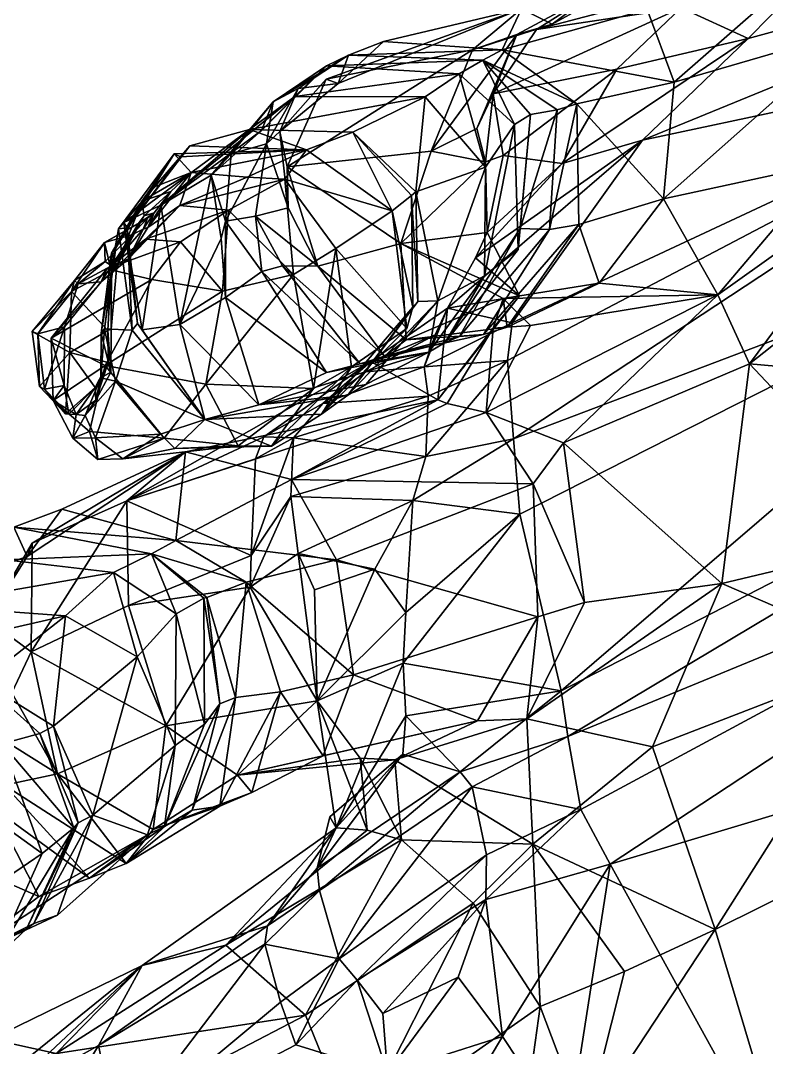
# Model space of a CAD drawing. Extents: x -472 to 472, y -81 to 99.
# Drawn here: x -450.26 to -424.38, y -13.97 to 21.64 of the extents above; entities that cross this region are included whole.
import ezdxf

# ---------------------------------------------------------------- set-up
doc = ezdxf.new("R2010")
doc.units = 0
doc.header["$MEASUREMENT"] = 0
doc.layers.add('body', color=250, linetype='Continuous')

msp = doc.modelspace()

# ---------------------------------------------------------------- meshes
at = {"layer": 'body'}
mesh = msp.add_polyface(dxfattribs=at)
corners = [(-412.073, 21.028, 776.321), (-410.169, 25.092, 773.776), (-428.684, 17.501, 757.615), (-421.074, 24.817, 753.727), (-409.82, 28.044, 771.776), (-403.994, 32.007, 768.006), (-409.178, 30.151, 757.138), (-422.696, 23.392, 755.971), (-415.399, 22.471, 742.37), (-410.519, 24.852, 747.49), (-410.214, 16.795, 745.632), (-415.747, 17.035, 740.347), (-400.169, 7.134, 754.222), (-400.956, 20.195, 750.765), (-392.378, 24.716, 758.29), (-387.922, 10.29, 762.026), (-395.73, 30.15, 760.211), (-404.397, 27.528, 751.724), (-411.968, 15.176, 780.264), (-410.606, 9.146, 782.125), (-398.48, 20.891, 791.431), (-394.006, 11.843, 795.138), (-400.012, 29.421, 784.104), (-394.985, 33.239, 776.338), (-391.777, 31.683, 767.985), (-388.397, 16.166, 800.355), (-392.309, 24.904, 795.516), (-393.095, 32.193, 789.015), (-392.083, 33.131, 775.861), (-416.19, 26.016, 746.615), (-412.073, 28.15, 751.488), (-407.805, 16.798, 746.102), (-408.829, 6.514, 748.902), (-408.721, 24.926, 747.562), (-402.759, 19.258, 749.774), (-403.156, 6.137, 753.078), (-417.683, 9.093, 741.868)]
mesh.append_faces([[corners[k] for k in face] for face in [(3, 5, 6, 3)]], dxfattribs={"vtx0": -1, "vtx2": -1, "vtx3": -1})
mesh.append_faces([[corners[k] for k in face] for face in [(0, 1, 2, 0), (3, 4, 5, 3), (1, 4, 7, 1), (8, 9, 10, 8), (10, 11, 8, 10), (12, 13, 14, 12), (14, 15, 12, 14), (16, 14, 13, 16), (13, 17, 16, 13), (5, 16, 17, 5), (17, 6, 5, 17), (21, 20, 19, 21), (0, 18, 20, 0), (20, 22, 0, 20), (5, 4, 22, 5), (22, 23, 5, 22), (14, 16, 24, 14), (16, 5, 23, 16), (23, 24, 16, 23), (21, 25, 26, 21), (26, 20, 21, 26), (20, 26, 27, 20), (27, 22, 20, 27), (22, 27, 28, 22), (28, 23, 22, 28), (8, 29, 30, 8), (30, 9, 8, 30), (10, 31, 32, 10), (31, 10, 9, 31), (9, 33, 31, 9), (34, 13, 12, 34), (34, 31, 33, 34), (33, 17, 34, 33), (17, 33, 30, 17), (30, 6, 17, 30), (34, 35, 32, 34), (36, 11, 10, 36)]], dxfattribs={"vtx2": -1, "vtx3": -1})
mesh.append_faces([[corners[k] for k in face] for face in [(18, 19, 20, 18), (1, 0, 22, 1), (4, 1, 22, 4), (23, 28, 24, 23), (30, 33, 9, 30), (13, 34, 17, 13)]], dxfattribs={"vtx3": -1})
mesh = msp.add_polyface(dxfattribs=at)
corners = [(-428.684, 17.501, 757.615), (-433.205, 11.166, 757.594), (-412.073, 21.028, 776.321), (-433.361, 9.856, 758.691), (-433.154, 7.136, 759.895), (-421.074, 24.817, 753.727), (-409.178, 30.151, 757.138), (-412.073, 28.15, 751.488), (-416.19, 26.016, 746.615), (-419.962, 16.476, 737.636), (-419.325, 21.639, 739.194), (-415.399, 22.471, 742.37), (-415.747, 17.035, 740.347), (-426.07, 12.129, 738.673), (-422.19, 16.704, 737.285), (-424.969, 9.741, 740.435), (-417.683, 9.093, 741.868), (-427.817, 23.731, 742.425), (-422.373, 24.073, 740.445), (-428.518, 22.031, 733.777), (-427.59, 19.509, 732.794), (-421.347, 21.322, 738.326), (-427.954, 15.466, 733.16), (-430.187, 12.533, 733.212), (-419.799, 24.073, 741.444), (-423.042, 24.496, 747.547), (-427.34, 22.089, 751.826), (-429.577, 19.959, 752.389), (-425.024, 21.024, 756.612), (-422.696, 23.392, 755.971), (-410.169, 25.092, 773.776), (-431.47, 16.683, 751.693), (-409.82, 28.044, 771.776), (-425.532, 23.139, 749.828), (-425.474, 23.67, 747.667), (-428.492, 23.212, 744.832), (-430.351, 22.613, 745.403), (-432.356, 21.338, 746.154)]
mesh.append_faces([[corners[k] for k in face] for face in [(5, 6, 7, 5)]], dxfattribs={"vtx0": -1, "vtx2": -1, "vtx3": -1})
mesh.append_faces([[corners[k] for k in face] for face in [(5, 7, 8, 5)]], dxfattribs={"vtx0": -1, "vtx3": -1})
mesh.append_faces([[corners[k] for k in face] for face in [(0, 1, 2, 0), (2, 3, 4, 2), (9, 10, 11, 9), (11, 12, 9, 11), (13, 14, 9, 13), (9, 15, 13, 9), (12, 16, 15, 12), (15, 9, 12, 15), (17, 18, 19, 17), (20, 19, 18, 20), (18, 21, 20, 18), (21, 14, 22, 21), (22, 20, 21, 22), (13, 23, 22, 13), (22, 14, 13, 22), (24, 18, 17, 24), (17, 25, 24, 17), (24, 25, 5, 24), (5, 8, 24, 5), (26, 27, 28, 26), (28, 29, 26, 28), (29, 28, 30, 29), (28, 27, 31, 28), (33, 26, 29, 33), (29, 5, 33, 29), (34, 35, 36, 34), (36, 33, 34, 36), (33, 36, 37, 33), (17, 35, 34, 17), (34, 25, 17, 34), (25, 34, 33, 25), (33, 5, 25, 33), (24, 10, 21, 24), (21, 18, 24, 21), (8, 11, 10, 8), (10, 24, 8, 10), (21, 10, 9, 21), (9, 14, 21, 9)]], dxfattribs={"vtx2": -1, "vtx3": -1})
mesh.append_faces([[corners[k] for k in face] for face in [(1, 3, 2, 1), (0, 30, 28, 0), (32, 5, 29, 32)]], dxfattribs={"vtx3": -1})
mesh = msp.add_polyface(dxfattribs=at)
corners = [(-430.351, 22.613, 745.403), (-428.492, 23.212, 744.832), (-427.817, 23.731, 742.425), (-431.817, 21.516, 742.927), (-428.518, 22.031, 733.777), (-432.882, 22.055, 736.036), (-433.858, 19.1, 747.192), (-432.356, 21.338, 746.154), (-433.041, 21.157, 744.02), (-434.434, 17.903, 744.903), (-434.135, 16.741, 744.593), (-433.515, 16.959, 747.944), (-431.47, 16.683, 751.693), (-428.684, 17.501, 757.615), (-425.024, 21.024, 756.612), (-427.34, 22.089, 751.826), (-429.577, 19.959, 752.389), (-425.532, 23.139, 749.828), (-434.585, 20.624, 739.509), (-436.012, 17.112, 740.153), (-434.127, 16.554, 716.779), (-436.225, 18.995, 717.102), (-435.047, 19.796, 720.057), (-433.122, 18.043, 720.684), (-436.544, 15.699, 711.014), (-433.555, 20.63, 724.388), (-437.667, 20.921, 728.068), (-439.242, 19.457, 729.12), (-439.651, 19.608, 731.161), (-434.218, 20.275, 722.335), (-439.639, 20.077, 722.743), (-438.88, 20.439, 725.433), (-427.59, 19.509, 732.794), (-430.965, 18.76, 725.127), (-427.954, 15.466, 733.16), (-430.89, 14.569, 726.47), (-431.906, 14.392, 724.77), (-431.641, 18.551, 723.768), (-432.927, 14.435, 723.768), (-432.568, 18.389, 722.421), (-433, 13.708, 721.645)]
mesh.append_faces([[corners[k] for k in face] for face in [(5, 27, 28, 5)]], dxfattribs={"vtx0": -1, "vtx2": -1, "vtx3": -1})
mesh.append_faces([[corners[k] for k in face] for face in [(5, 28, 18, 5)]], dxfattribs={"vtx0": -1, "vtx3": -1})
mesh.append_faces([[corners[k] for k in face] for face in [(0, 1, 2, 0), (2, 3, 0, 2), (4, 5, 2, 4), (6, 7, 8, 6), (8, 9, 6, 8), (10, 11, 6, 10), (6, 9, 10, 6), (12, 13, 14, 12), (8, 7, 0, 8), (0, 3, 8, 0), (15, 7, 6, 15), (6, 16, 15, 6), (11, 12, 16, 11), (16, 6, 11, 16), (7, 15, 17, 7), (5, 18, 3, 5), (3, 2, 5, 3), (8, 18, 19, 8), (19, 9, 8, 19), (20, 21, 22, 20), (22, 23, 20, 22), (21, 20, 24, 21), (5, 4, 25, 5), (25, 26, 5, 25), (5, 26, 27, 5), (29, 22, 30, 29), (25, 29, 31, 25), (32, 33, 25, 32), (25, 4, 32, 25), (33, 32, 34, 33), (33, 35, 36, 33), (36, 37, 33, 36), (29, 25, 33, 29), (33, 37, 29, 33), (38, 39, 37, 38), (37, 36, 38, 37), (39, 38, 40, 39)]], dxfattribs={"vtx2": -1, "vtx3": -1})
mesh.append_faces([[corners[k] for k in face] for face in [(3, 18, 8, 3), (9, 19, 10, 9), (29, 37, 39, 29), (23, 29, 39, 23), (23, 22, 29, 23)]], dxfattribs={"vtx3": -1})
mesh = msp.add_polyface(dxfattribs=at)
corners = [(-411.968, 15.176, 780.264), (-432.942, 4.528, 759.93), (-431.508, -1.602, 764.212), (-410.606, 9.146, 782.125), (-426.164, -9.876, 743.572), (-428.332, -3.541, 743.381), (-420.139, -0.373, 746.507), (-418.225, -5.936, 748.786), (-424.104, -16.769, 749.807), (-430.658, -16.709, 748.078), (-416.819, -8.504, 751.025), (-431.273, -3.188, 765.59), (-430.828, -5.718, 766.947), (-409.383, 5.833, 783.703), (-429.806, -7.611, 767.122), (-419.108, -20.695, 770.25), (-411.373, -18.888, 771.992), (-401.71, -4.259, 784.303), (-425.506, -15.4, 769.312), (-405.052, -0.18, 785.215), (-415.851, -11.497, 751.129), (-411.875, -14.038, 751.932), (-418.293, -21.654, 750.333), (-428.523, -19.05, 766.998), (-431.272, -17.015, 764.934), (-421.126, -18.927, 770.682), (-423.607, -16.79, 769.999), (-425.93, 2.119, 739.965), (-419.286, 3.71, 742.828), (-430.694, 1.462, 741.774), (-431.424, 6.995, 741.833), (-424.969, 9.741, 740.435), (-417.683, 9.093, 741.868), (-433.154, 7.136, 759.895), (-412.073, 21.028, 776.321), (-432.693, -2.576, 743.828), (-412.923, 3.473, 749.637), (-413.534, -3.623, 750.149), (-411.565, -3.877, 750.695), (-411.099, 7.522, 748.376), (-426.07, 12.129, 738.673), (-410.214, 16.795, 745.632)]
mesh.append_faces([[corners[k] for k in face] for face in [(0, 1, 2, 0), (2, 3, 0, 2), (4, 5, 6, 4), (6, 7, 4, 6), (4, 8, 9, 4), (7, 10, 8, 7), (8, 4, 7, 8), (11, 12, 13, 11), (13, 3, 11, 13), (14, 18, 19, 14), (19, 13, 14, 19), (8, 20, 21, 8), (21, 22, 8, 21), (23, 18, 24, 23), (25, 17, 19, 25), (19, 26, 25, 19), (26, 18, 23, 26), (27, 28, 6, 27), (6, 5, 27, 6), (27, 29, 30, 27), (30, 31, 27, 30), (28, 27, 31, 28), (31, 32, 28, 31), (33, 0, 34, 33), (27, 5, 35, 27), (6, 36, 37, 6), (37, 7, 6, 37), (28, 32, 39, 28), (39, 36, 28, 39), (38, 37, 36, 38), (10, 37, 38, 10), (38, 20, 10, 38), (41, 39, 32, 41)]], dxfattribs={"vtx2": -1, "vtx3": -1})
mesh.append_faces([[corners[k] for k in face] for face in [(14, 13, 12, 14), (3, 2, 11, 3), (15, 16, 17, 15), (18, 26, 19, 18), (0, 33, 1, 0), (10, 7, 37, 10), (21, 20, 38, 21), (30, 40, 31, 30), (6, 28, 36, 6), (10, 20, 8, 10)]], dxfattribs={"vtx3": -1})
mesh = msp.add_polyface(dxfattribs=at)
corners = [(-440.333, 17.157, 708.326), (-442.399, 16.208, 705.816), (-444.333, 16.369, 706.739), (-444.931, 17.018, 709.801), (-441.093, 16.143, 705.217), (-440.742, 19.008, 718.557), (-439.639, 20.077, 722.743), (-435.047, 19.796, 720.057), (-436.225, 18.995, 717.102), (-445.392, 15.239, 715.408), (-443.643, 16.283, 720.726), (-441.9, 17.834, 720.379), (-442.315, 17.869, 713.523), (-438.727, 17.776, 710.741), (-444.388, 17.298, 710.858), (-446.67, 14.641, 712.096), (-436.544, 15.699, 711.014), (-437.365, 15.045, 707.805), (-440.973, 15.145, 730.086), (-441.266, 17.795, 729.047), (-441.73, 17.371, 726.933), (-442.104, 14.864, 727.575), (-442.953, 17.025, 724.183), (-443.152, 14.691, 725.263), (-438.88, 20.439, 725.433), (-434.218, 20.275, 722.335), (-437.667, 20.921, 728.068), (-433.555, 20.63, 724.388), (-440.624, 19.287, 726.676), (-439.242, 19.457, 729.12), (-444.736, 15.235, 702.476), (-436.7, 15.576, 710.182), (-441.49, 18.828, 724.084), (-441.01, 16.572, 731.723), (-439.651, 19.608, 731.161), (-434.585, 20.624, 739.509), (-436.012, 17.112, 740.153), (-444.71, 16.914, 710.433)]
mesh.append_faces([[corners[k] for k in face] for face in [(9, 11, 5, 9), (19, 33, 34, 19)]], dxfattribs={"vtx0": -1, "vtx2": -1, "vtx3": -1})
mesh.append_faces([[corners[k] for k in face] for face in [(9, 5, 12, 9), (19, 34, 29, 19)]], dxfattribs={"vtx0": -1, "vtx3": -1})
mesh.append_faces([[corners[k] for k in face] for face in [(0, 1, 2, 0), (2, 3, 0, 2), (5, 6, 7, 5), (7, 8, 5, 7), (9, 10, 11, 9), (12, 5, 8, 12), (8, 13, 12, 8), (12, 13, 0, 12), (0, 14, 12, 0), (12, 14, 15, 12), (16, 13, 8, 16), (4, 0, 17, 4), (18, 19, 20, 18), (20, 21, 18, 20), (20, 22, 23, 20), (6, 24, 25, 6), (24, 26, 27, 24), (24, 28, 29, 24), (29, 26, 24, 29), (28, 20, 19, 28), (19, 29, 28, 19), (20, 28, 32, 20), (32, 22, 20, 32), (32, 11, 10, 32), (10, 22, 32, 10), (24, 6, 32, 24), (32, 28, 24, 32), (11, 32, 6, 11), (6, 5, 11, 6), (19, 18, 33, 19), (35, 34, 33, 35), (33, 36, 35, 33), (0, 3, 37, 0), (37, 14, 0, 37), (17, 0, 13, 17), (13, 31, 17, 13)]], dxfattribs={"vtx2": -1, "vtx3": -1})
mesh.append_faces([[corners[k] for k in face] for face in [(4, 1, 0, 4), (2, 1, 30, 2), (13, 16, 31, 13)]], dxfattribs={"vtx3": -1})
mesh = msp.add_polyface(dxfattribs=at)
corners = [(-435.871, 10.742, 753.331), (-435.453, 11.668, 753.295), (-438.111, 9.823, 749.184), (-436.254, 9.64, 754.961), (-433.205, 11.166, 757.594), (-434.475, 13.412, 751.56), (-432.95, 12.093, 744.153), (-435.784, 8.494, 744.583), (-428.684, 17.501, 757.615), (-431.47, 16.683, 751.693), (-433.515, 16.959, 747.944), (-434.067, 14.293, 746.379), (-437.063, 13.916, 738.353), (-433.512, 12.005, 737.082), (-433.858, 10.976, 738.815), (-434.135, 16.741, 744.593), (-430.187, 12.533, 733.212), (-426.07, 12.129, 738.673), (-432.572, 11.071, 738.219), (-436.012, 17.112, 740.153), (-434.127, 16.554, 716.779), (-434.165, 12.795, 718.042), (-435.785, 11.922, 713.336), (-436.544, 15.699, 711.014), (-433.122, 18.043, 720.684), (-433, 13.708, 721.645), (-435.532, 10.477, 722.947), (-436.092, 10.148, 719.161), (-436.885, 10.57, 727.894), (-434.2, 10.759, 725.859), (-433.379, 11.01, 727.138), (-431.906, 14.392, 724.77), (-430.89, 14.569, 726.47), (-427.954, 15.466, 733.16), (-430.965, 18.76, 725.127), (-436.479, 11.905, 712.64), (-437.63, 10, 725.64), (-435.033, 10.688, 724.509), (-432.927, 14.435, 723.768), (-432.568, 18.389, 722.421)]
mesh.append_faces([[corners[k] for k in face] for face in [(1, 6, 7, 1)]], dxfattribs={"vtx0": -1, "vtx2": -1, "vtx3": -1})
mesh.append_faces([[corners[k] for k in face] for face in [(0, 1, 2, 0), (3, 4, 1, 3), (1, 0, 3, 1), (1, 5, 6, 1), (1, 4, 8, 1), (8, 5, 1, 8), (9, 10, 11, 9), (11, 5, 9, 11), (6, 12, 13, 6), (13, 14, 6, 13), (13, 16, 17, 13), (17, 18, 13, 17), (15, 19, 12, 15), (12, 11, 15, 12), (20, 21, 22, 20), (22, 23, 20, 22), (21, 20, 24, 21), (24, 25, 21, 24), (26, 27, 21, 26), (21, 25, 26, 21), (22, 21, 27, 22), (28, 13, 12, 28), (29, 30, 28, 29), (29, 31, 32, 29), (32, 30, 29, 32), (16, 30, 32, 16), (32, 33, 16, 32), (30, 16, 13, 30), (13, 28, 30, 13), (33, 32, 34, 33), (23, 22, 35, 23), (37, 38, 31, 37), (31, 29, 37, 31), (38, 37, 26, 38), (26, 25, 38, 26), (25, 24, 39, 25)]], dxfattribs={"vtx2": -1, "vtx3": -1})
mesh.append_faces([[corners[k] for k in face] for face in [(11, 10, 15, 11), (9, 5, 8, 9), (12, 6, 11, 12), (11, 6, 5, 11), (14, 13, 18, 14), (29, 36, 37, 29)]], dxfattribs={"vtx3": -1})
mesh = msp.add_polyface(dxfattribs=at)
corners = [(-445.623, 14.976, 704.982), (-445.045, 15.72, 705.793), (-445.835, 14.465, 702.938), (-444.333, 16.369, 706.739), (-444.736, 15.235, 702.476), (-446.67, 14.641, 712.096), (-445.392, 15.239, 715.408), (-442.315, 17.869, 713.523), (-444.931, 17.018, 709.801), (-445.725, 15.825, 707.547), (-446.988, 13.7, 708.818), (-446.858, 14.417, 710.925), (-446.04, 10.919, 713.393), (-447.348, 10.948, 709.263), (-446.052, 15.38, 706.86), (-445.968, 14.874, 706.017), (-446.917, 13.139, 707.226), (-447.101, 13.58, 707.917), (-446.513, 13.382, 701.024), (-445.924, 14.067, 700.571), (-443.04, 15.069, 702.024), (-447.259, 13.032, 699.933), (-444.71, 13.97, 699.959), (-445.697, 12.664, 698.833), (-447.461, 12.583, 700.565), (-447.339, 13.942, 703.068), (-446.39, 14.217, 702.99), (-447.325, 13.284, 700.375), (-446.17, 14.59, 705.618), (-445.847, 14.796, 705.052), (-447.114, 12.987, 706.78), (-446.56, 14.452, 711.386), (-444.388, 17.298, 710.858), (-444.71, 16.914, 710.433), (-446.199, 11.138, 712.613), (-446.389, 10.91, 712.06), (-446.002, 14.411, 702.989), (-447.106, 13.135, 700.336)]
mesh.append_faces([[corners[k] for k in face] for face in [(3, 4, 2, 3), (2, 1, 3, 2), (5, 6, 7, 5), (8, 9, 10, 8), (10, 11, 8, 10), (6, 5, 12, 6), (11, 10, 13, 11), (14, 15, 16, 14), (16, 17, 14, 16), (15, 14, 1, 15), (1, 0, 15, 1), (14, 9, 3, 14), (3, 1, 14, 3), (9, 14, 17, 9), (17, 10, 9, 17), (18, 2, 4, 18), (4, 19, 18, 4), (19, 4, 20, 19), (21, 19, 22, 21), (22, 23, 21, 22), (19, 21, 24, 19), (25, 26, 27, 25), (25, 28, 29, 25), (29, 26, 25, 29), (30, 28, 25, 30), (16, 15, 28, 16), (28, 30, 16, 28), (31, 5, 32, 31), (32, 33, 31, 32), (5, 31, 34, 5), (31, 11, 35, 31), (11, 31, 33, 11), (33, 8, 11, 33), (0, 29, 28, 0), (28, 15, 0, 28), (37, 27, 26, 37), (26, 36, 37, 26), (18, 37, 36, 18), (36, 2, 18, 36), (29, 0, 36, 29), (36, 26, 29, 36)]], dxfattribs={"vtx2": -1, "vtx3": -1})
mesh.append_faces([[corners[k] for k in face] for face in [(0, 1, 2, 0), (8, 3, 9, 8), (0, 2, 36, 0)]], dxfattribs={"vtx3": -1})
mesh = msp.add_polyface(dxfattribs=at)
corners = [(-444.71, 13.97, 699.959), (-443.255, 12.253, 699.49), (-445.697, 12.664, 698.833), (-443.83, 9.031, 700.11), (-447.315, 9.68, 698.924), (-437.365, 15.045, 707.805), (-439.316, 13.743, 704.248), (-441.093, 16.143, 705.217), (-436.853, 10.96, 709.67), (-438.777, 9.639, 705.33), (-436.479, 11.905, 712.64), (-436.648, 11.701, 711.936), (-436.7, 15.576, 710.182), (-443.152, 14.691, 725.263), (-442.953, 17.025, 724.183), (-443.643, 16.283, 720.726), (-443.292, 14.082, 721.253), (-441.891, 12.942, 725.118), (-443.15, 12.036, 720.922), (-439.647, 9.44, 720.012), (-444.732, 11.099, 716.093), (-441.987, 8.319, 714.624), (-445.392, 15.239, 715.408), (-439.941, 13.128, 730.165), (-441.171, 13.138, 727.873), (-437.63, 10, 725.64), (-436.885, 10.57, 727.894), (-438.481, 9.734, 723.755), (-442.104, 14.864, 727.575), (-441.73, 17.371, 726.933), (-437.063, 13.916, 738.353), (-434.2, 10.759, 725.859), (-440.794, 12.84, 702.107), (-443.04, 15.069, 702.024), (-440.091, 8.887, 702.892), (-445.924, 14.067, 700.571), (-444.736, 15.235, 702.476), (-442.399, 16.208, 705.816), (-436.544, 15.699, 711.014), (-440.973, 15.145, 730.086), (-441.01, 16.572, 731.723), (-436.012, 17.112, 740.153)]
mesh.append_faces([[corners[k] for k in face] for face in [(20, 16, 15, 20), (40, 23, 30, 40)]], dxfattribs={"vtx0": -1, "vtx2": -1, "vtx3": -1})
mesh.append_faces([[corners[k] for k in face] for face in [(20, 15, 22, 20), (40, 30, 41, 40)]], dxfattribs={"vtx0": -1, "vtx3": -1})
mesh.append_faces([[corners[k] for k in face] for face in [(1, 3, 4, 1), (5, 6, 7, 5), (6, 5, 8, 6), (8, 9, 6, 8), (13, 14, 15, 13), (15, 16, 13, 15), (17, 18, 19, 17), (18, 20, 21, 18), (20, 18, 16, 20), (23, 24, 25, 23), (25, 26, 23, 25), (24, 17, 27, 24), (27, 25, 24, 27), (13, 28, 29, 13), (30, 23, 26, 30), (26, 25, 31, 26), (32, 33, 7, 32), (7, 6, 32, 7), (33, 32, 1, 33), (1, 0, 33, 1), (32, 34, 3, 32), (3, 1, 32, 3), (34, 32, 6, 34), (6, 9, 34, 6), (33, 0, 35, 33), (36, 37, 7, 36), (7, 33, 36, 7), (10, 12, 38, 10), (13, 16, 18, 13), (18, 17, 13, 18), (28, 13, 17, 28), (17, 24, 28, 17), (23, 39, 28, 23), (28, 24, 23, 28), (5, 12, 11, 5), (11, 8, 5, 11), (40, 39, 23, 40)]], dxfattribs={"vtx2": -1, "vtx3": -1})
mesh.append_faces([[corners[k] for k in face] for face in [(0, 1, 2, 0), (10, 11, 12, 10)]], dxfattribs={"vtx3": -1})
mesh = msp.add_polyface(dxfattribs=at)
corners = [(-447.315, 9.68, 698.924), (-445.697, 12.664, 698.833), (-443.255, 12.253, 699.49), (-448.379, 12.634, 699.85), (-448.253, 12.516, 699.775), (-449.657, 10.777, 700.248), (-449.848, 10.857, 700.25), (-449.599, 8.958, 701.496), (-446.04, 10.919, 713.393), (-444.732, 11.099, 716.093), (-445.392, 15.239, 715.408), (-443.86, 7.813, 711.856), (-447.348, 10.948, 709.263), (-446.389, 10.91, 712.06), (-446.858, 14.417, 710.925), (-447.454, 10.797, 708.476), (-447.113, 10.945, 707.767), (-447.128, 9.452, 707.435), (-447.101, 13.58, 707.917), (-446.917, 13.139, 707.226), (-446.988, 13.7, 708.818), (-447.466, 9.249, 708.224), (-447.461, 12.583, 700.565), (-446.513, 13.382, 701.024), (-445.924, 14.067, 700.571), (-447.259, 13.032, 699.933), (-449.195, 10.623, 700.19), (-448.726, 11.018, 701.219), (-448.738, 8.986, 702.13), (-448.541, 10.131, 704.745), (-448.492, 12.248, 703.893), (-447.228, 10.897, 707.236), (-447.114, 12.987, 706.78), (-447.213, 9.788, 707.051), (-447.325, 13.284, 700.375), (-447.339, 13.942, 703.068), (-447.106, 13.135, 700.336), (-446.199, 11.138, 712.613), (-446.67, 14.641, 712.096), (-446.967, 9.139, 709.595), (-446.56, 14.452, 711.386), (-449.422, 8.856, 701.468)]
mesh.append_faces([[corners[k] for k in face] for face in [(0, 1, 2, 0), (3, 4, 5, 3), (5, 6, 3, 5), (7, 6, 5, 7), (8, 9, 10, 8), (9, 8, 11, 9), (12, 13, 14, 12), (15, 16, 17, 15), (16, 15, 18, 16), (18, 19, 16, 18), (15, 12, 20, 15), (20, 18, 15, 20), (12, 15, 21, 12), (22, 23, 24, 22), (22, 25, 26, 22), (26, 27, 22, 26), (26, 25, 1, 26), (1, 0, 26, 1), (28, 27, 26, 28), (29, 30, 6, 29), (6, 7, 29, 6), (30, 29, 31, 30), (31, 32, 30, 31), (33, 31, 29, 33), (34, 3, 35, 34), (35, 30, 32, 35), (30, 35, 3, 30), (3, 6, 30, 3), (34, 36, 4, 34), (4, 3, 34, 4), (17, 16, 31, 17), (31, 33, 17, 31), (16, 19, 32, 16), (32, 31, 16, 32), (37, 13, 11, 37), (37, 8, 38, 37), (13, 37, 40, 13), (22, 4, 36, 22), (36, 23, 22, 36), (27, 5, 4, 27), (4, 22, 27, 4), (27, 28, 41, 27)]], dxfattribs={"vtx2": -1, "vtx3": -1})
mesh.append_faces([[corners[k] for k in face] for face in [(39, 13, 12, 39)]], dxfattribs={"vtx3": -1})
mesh = msp.add_polyface(dxfattribs=at)
corners = [(-440.631, 3.158, 751.847), (-442.291, 1.998, 748.005), (-439.962, -1.952, 748.325), (-440.852, 5.731, 733.332), (-444.539, 6.685, 737.143), (-435.784, 8.494, 744.583), (-438.111, 9.823, 749.184), (-441.813, 7.208, 746.607), (-439.768, 8.365, 750.348), (-438.279, 9.457, 750.823), (-440.788, 7.176, 750.649), (-442.105, 6.441, 746.836), (-442.258, 3.092, 748.146), (-440.88, 5.141, 751.598), (-440.06, 1.901, 752.073), (-437.97, 2.612, 755.662), (-436.197, 6.528, 757.392), (-436.123, 8.613, 756.406), (-436.647, 4.998, 756.729), (-446.569, 4.987, 739.439), (-446.515, 1.356, 740.446), (-444.874, 3.616, 726.555), (-439.302, 2.944, 730.315), (-442.429, 2.172, 726.101), (-438.711, -1.049, 730.591), (-445.714, 3.145, 724.594), (-443.798, 1.634, 724.32), (-444.9, 6.801, 708.731), (-443.86, 7.813, 711.856), (-445.4, 7.299, 708.913), (-439.647, 9.44, 720.012), (-438.481, 9.734, 723.755), (-441.891, 12.942, 725.118), (-441.987, 8.319, 714.624), (-443.15, 12.036, 720.922), (-444.732, 11.099, 716.093), (-439.814, 7.997, 710.606), (-441.555, 6.879, 706.444), (-438.777, 9.639, 705.33), (-438.274, 9.02, 714.158), (-436.092, 10.148, 719.161), (-442.712, 6.894, 704.224), (-445.273, 7.166, 701.624), (-443.83, 9.031, 700.11), (-440.091, 8.887, 702.892), (-438.902, 8.655, 713.189)]
mesh.append_faces([[corners[k] for k in face] for face in [(19, 6, 5, 19)]], dxfattribs={"vtx0": -1, "vtx2": -1, "vtx3": -1})
mesh.append_faces([[corners[k] for k in face] for face in [(19, 5, 4, 19)]], dxfattribs={"vtx0": -1, "vtx3": -1})
mesh.append_faces([[corners[k] for k in face] for face in [(0, 1, 2, 0), (3, 4, 5, 3), (6, 7, 8, 6), (8, 9, 6, 8), (10, 11, 12, 10), (12, 13, 10, 12), (7, 11, 10, 7), (10, 8, 7, 10), (13, 12, 1, 13), (1, 0, 13, 1), (0, 14, 15, 0), (10, 13, 16, 10), (8, 10, 17, 8), (13, 0, 18, 13), (15, 14, 2, 15), (19, 7, 6, 19), (12, 11, 19, 12), (4, 3, 21, 4), (22, 23, 21, 22), (21, 3, 22, 21), (23, 22, 24, 23), (25, 21, 23, 25), (23, 26, 25, 23), (30, 31, 32, 30), (33, 30, 34, 33), (28, 33, 35, 28), (36, 37, 38, 36), (37, 36, 28, 37), (28, 27, 37, 28), (33, 39, 40, 33), (41, 42, 43, 41), (43, 44, 41, 43), (41, 37, 27, 41), (37, 41, 44, 37), (44, 38, 37, 44), (45, 33, 28, 45), (28, 36, 45, 28)]], dxfattribs={"vtx2": -1, "vtx3": -1})
mesh.append_faces([[corners[k] for k in face] for face in [(1, 12, 20, 1), (11, 7, 19, 11), (27, 28, 29, 27), (33, 45, 39, 33)]], dxfattribs={"vtx3": -1})
mesh = msp.add_polyface(dxfattribs=at)
corners = [(-438.111, 9.823, 749.184), (-438.279, 9.457, 750.823), (-435.871, 10.742, 753.331), (-435.784, 8.494, 744.583), (-432.95, 12.093, 744.153), (-433.858, 10.976, 738.815), (-435.459, 8.368, 739.769), (-426.07, 12.129, 738.673), (-431.424, 6.995, 741.833), (-434.106, 8.052, 739.188), (-432.572, 11.071, 738.219), (-440.852, 5.731, 733.332), (-432.319, 0.965, 739.178), (-438.711, -1.049, 730.591), (-439.302, 2.944, 730.315), (-432.476, 5.575, 738.818), (-432.942, 4.528, 759.93), (-436.893, 1.11, 755.866), (-436.981, -0.642, 757.559), (-436.197, 6.528, 757.392), (-433.154, 7.136, 759.895), (-433.361, 9.856, 758.691), (-436.123, 8.613, 756.406), (-436.254, 9.64, 754.961), (-433.205, 11.166, 757.594), (-436.647, 4.998, 756.729), (-439.768, 8.365, 750.348), (-437.97, 2.612, 755.662), (-440.631, 3.158, 751.847), (-440.788, 7.176, 750.649), (-440.88, 5.141, 751.598), (-435.453, 11.668, 753.295), (-430.694, 1.462, 741.774), (-438.902, 8.655, 713.189), (-436.648, 11.701, 711.936), (-436.479, 11.905, 712.64), (-438.777, 9.639, 705.33), (-436.853, 10.96, 709.67), (-439.814, 7.997, 710.606), (-436.092, 10.148, 719.161), (-435.532, 10.477, 722.947), (-438.481, 9.734, 723.755), (-439.647, 9.44, 720.012), (-438.274, 9.02, 714.158), (-435.785, 11.922, 713.336), (-441.987, 8.319, 714.624), (-437.63, 10, 725.64), (-435.033, 10.688, 724.509)]
mesh.append_faces([[corners[k] for k in face] for face in [(31, 3, 0, 31)]], dxfattribs={"vtx0": -1, "vtx3": -1})
mesh.append_faces([[corners[k] for k in face] for face in [(0, 1, 2, 0), (3, 4, 5, 3), (5, 6, 3, 5), (7, 8, 9, 7), (9, 10, 7, 9), (3, 6, 11, 3), (12, 13, 14, 12), (14, 15, 12, 14), (11, 9, 15, 11), (15, 14, 11, 15), (19, 20, 21, 19), (21, 22, 19, 21), (23, 22, 21, 23), (21, 24, 23, 21), (25, 16, 20, 25), (20, 19, 25, 20), (1, 26, 23, 1), (23, 2, 1, 23), (27, 25, 28, 27), (19, 22, 29, 19), (22, 23, 26, 22), (25, 19, 30, 25), (17, 16, 25, 17), (25, 27, 17, 25), (15, 8, 32, 15), (32, 12, 15, 32), (5, 10, 9, 5), (9, 6, 5, 9), (36, 37, 38, 36), (39, 40, 41, 39), (41, 42, 39, 41), (39, 43, 44, 39), (39, 42, 45, 39), (33, 35, 44, 33), (44, 43, 33, 44), (34, 33, 38, 34), (38, 37, 34, 38)]], dxfattribs={"vtx2": -1, "vtx3": -1})
mesh.append_faces([[corners[k] for k in face] for face in [(16, 17, 18, 16), (9, 8, 15, 9), (6, 9, 11, 6), (33, 34, 35, 33), (46, 41, 40, 46), (46, 40, 47, 46)]], dxfattribs={"vtx3": -1})
mesh = msp.add_polyface(dxfattribs=at)
corners = [(-446.967, 9.139, 709.595), (-445.4, 7.299, 708.913), (-443.86, 7.813, 711.856), (-446.389, 10.91, 712.06), (-448.01, 7.95, 705.443), (-447.655, 7.175, 705.942), (-447.466, 9.249, 708.224), (-448.323, 7.984, 703.114), (-447.643, 8.476, 705.252), (-447.128, 9.452, 707.435), (-447.315, 9.68, 698.924), (-443.83, 9.031, 700.11), (-445.273, 7.166, 701.624), (-447.86, 7.394, 700.947), (-447.579, 6.417, 703.569), (-449.657, 10.777, 700.248), (-449.422, 8.856, 701.468), (-449.599, 8.958, 701.496), (-442.712, 6.894, 704.224), (-446.704, 6.442, 705.833), (-444.9, 6.801, 708.731), (-448.44, 7.156, 703.881), (-447.454, 10.797, 708.476), (-447.348, 10.948, 709.263), (-449.118, 8.471, 701.777), (-449.195, 10.623, 700.19), (-448.738, 8.986, 702.13), (-448.541, 10.131, 704.745), (-447.663, 8.921, 705.133), (-447.213, 9.788, 707.051), (-448.692, 8.01, 702.856), (-446.04, 10.919, 713.393), (-446.199, 11.138, 712.613), (-448.582, 7.989, 702.725), (-448.726, 11.018, 701.219)]
mesh.append_faces([[corners[k] for k in face] for face in [(0, 1, 2, 0), (2, 3, 0, 2), (4, 5, 0, 4), (0, 6, 4, 0), (6, 9, 8, 6), (8, 4, 6, 8), (10, 11, 12, 10), (12, 13, 10, 12), (15, 16, 17, 15), (12, 18, 19, 12), (19, 14, 12, 19), (20, 19, 18, 20), (5, 21, 14, 5), (4, 7, 21, 4), (21, 5, 4, 21), (1, 5, 19, 1), (19, 20, 1, 19), (9, 6, 22, 9), (6, 0, 23, 6), (24, 25, 10, 24), (10, 13, 24, 10), (25, 24, 26, 25), (24, 21, 7, 24), (7, 26, 24, 7), (21, 24, 13, 21), (13, 14, 21, 13), (27, 28, 29, 27), (27, 17, 30, 27), (30, 28, 27, 30), (8, 9, 29, 8), (29, 28, 8, 29), (2, 31, 32, 2), (30, 17, 16, 30), (16, 33, 30, 16), (16, 15, 34, 16), (33, 16, 26, 33), (26, 7, 33, 26), (28, 33, 7, 28), (7, 8, 28, 7)]], dxfattribs={"vtx2": -1, "vtx3": -1})
mesh.append_faces([[corners[k] for k in face] for face in [(7, 4, 8, 7), (14, 13, 12, 14), (0, 5, 1, 0), (28, 30, 33, 28)]], dxfattribs={"vtx3": -1})
mesh = msp.add_polyface(dxfattribs=at)
corners = [(-446.569, 4.987, 739.439), (-446.515, 1.356, 740.446), (-442.258, 3.092, 748.146), (-453.611, 1.352, 721.159), (-450.769, 2.943, 726.325), (-447.036, 2.504, 722.59), (-448.692, 0.998, 719.516), (-458.056, -3.472, 718.038), (-454.475, -0.042, 722.603), (-456.095, -0.685, 715.836), (-451.611, -1.279, 712.771), (-453.572, -1.865, 709.326), (-446.211, -0.427, 719.181), (-444.858, 1.074, 722.506), (-449.109, -2.828, 712.707), (-450.558, -1.668, 734.029), (-451.414, 0.875, 733.245), (-452.662, 0.37, 731.37), (-452.185, -2.471, 731.927), (-453.164, -0.488, 728.702), (-452.824, -3.404, 729.797), (-444.874, 3.616, 726.555), (-448.823, 4.697, 731.027), (-444.539, 6.685, 737.143), (-450.026, 3.062, 732.432), (-449.854, 3.522, 734.42), (-445.714, 3.145, 724.594), (-450.488, 4.077, 728.728), (-451.903, 2.395, 730.288), (-452.443, 1.555, 727.663), (-455.68, -1.942, 723.553), (-449.884, -0.245, 735.467), (-443.798, 1.634, 724.32), (-443.901, 1.613, 723.68), (-445.217, -2.815, 739.353), (-447.579, 6.417, 703.569), (-446.704, 6.442, 705.833), (-447.655, 7.175, 705.942)]
mesh.append_faces([[corners[k] for k in face] for face in [(7, 8, 3, 7), (23, 24, 25, 23), (16, 31, 25, 16)]], dxfattribs={"vtx0": -1, "vtx2": -1, "vtx3": -1})
mesh.append_faces([[corners[k] for k in face] for face in [(23, 25, 0, 23), (16, 25, 24, 16), (31, 34, 1, 31)]], dxfattribs={"vtx0": -1, "vtx3": -1})
mesh.append_faces([[corners[k] for k in face] for face in [(0, 1, 2, 0), (3, 4, 5, 3), (5, 6, 3, 5), (9, 3, 6, 9), (6, 10, 9, 6), (9, 10, 11, 9), (12, 6, 5, 12), (5, 13, 12, 5), (6, 12, 14, 6), (15, 16, 17, 15), (17, 18, 15, 17), (17, 19, 20, 17), (21, 22, 23, 21), (23, 22, 24, 23), (26, 5, 4, 26), (4, 27, 26, 4), (27, 22, 21, 27), (21, 26, 27, 21), (27, 28, 24, 27), (24, 22, 27, 24), (28, 17, 16, 28), (16, 24, 28, 16), (17, 28, 29, 17), (29, 19, 17, 29), (29, 8, 30, 29), (30, 19, 29, 30), (27, 4, 29, 27), (29, 28, 27, 29), (8, 29, 4, 8), (4, 3, 8, 4), (16, 15, 31, 16), (0, 25, 31, 0), (31, 1, 0, 31), (35, 36, 37, 35)]], dxfattribs={"vtx2": -1, "vtx3": -1})
mesh.append_faces([[corners[k] for k in face] for face in [(26, 32, 33, 26), (13, 26, 33, 13), (13, 5, 26, 13)]], dxfattribs={"vtx3": -1})
mesh = msp.add_polyface(dxfattribs=at)
corners = [(-437.039, -6.767, 743.874), (-434.557, -8.967, 742.906), (-440.367, -12.846, 736.848), (-436.981, -0.642, 757.559), (-439.962, -1.952, 748.325), (-439.305, -6.352, 750.337), (-436.887, -2.465, 759.198), (-437.276, -3.993, 742.775), (-432.693, -2.576, 743.828), (-432.488, -6.915, 744.932), (-431.508, -1.602, 764.212), (-432.942, 4.528, 759.93), (-434.116, -8.833, 764.051), (-435.075, -11.537, 763.299), (-433.535, -13.589, 763.47), (-429.806, -7.611, 767.122), (-434.595, -4.934, 763.597), (-434.091, -7.285, 764.65), (-430.828, -5.718, 766.947), (-431.273, -3.188, 765.59), (-435.009, -4.411, 762.703), (-438.579, -11.636, 759.337), (-437.695, -12.79, 760.66), (-436.992, -3.799, 760.599), (-439.523, -5.97, 757.077), (-439.964, -7.746, 757.251), (-439.882, -8.524, 757.775), (-439.208, -10.899, 759.249), (-434.409, -2.637, 740.07), (-442.732, -4.53, 736.674), (-438.711, -1.049, 730.591), (-432.319, 0.965, 739.178), (-439.757, -3.85, 732.211), (-436.893, 1.11, 755.866), (-430.694, 1.462, 741.774), (-425.93, 2.119, 739.965), (-428.332, -3.541, 743.381), (-426.164, -9.876, 743.572), (-429.31, -11.335, 745.105), (-432.231, -12.543, 743.594), (-438.478, -3.939, 743.638), (-438.229, -6.438, 744.382)]
mesh.append_faces([[corners[k] for k in face] for face in [(0, 1, 2, 0), (3, 4, 5, 3), (5, 6, 3, 5), (7, 8, 9, 7), (9, 0, 7, 9), (3, 6, 10, 3), (10, 11, 3, 10), (12, 13, 14, 12), (14, 15, 12, 14), (16, 17, 18, 16), (18, 19, 16, 18), (12, 15, 18, 12), (18, 17, 12, 18), (20, 16, 19, 20), (19, 10, 20, 19), (12, 21, 22, 12), (23, 24, 25, 23), (25, 20, 23, 25), (16, 26, 27, 16), (27, 17, 16, 27), (21, 12, 17, 21), (17, 27, 21, 17), (20, 25, 26, 20), (26, 16, 20, 26), (23, 6, 5, 23), (6, 23, 20, 6), (20, 10, 6, 20), (28, 7, 29, 28), (30, 31, 28, 30), (28, 32, 30, 28), (8, 34, 35, 8), (9, 36, 37, 9), (37, 38, 9, 37), (9, 38, 39, 9), (39, 1, 9, 39), (31, 34, 8, 31), (8, 28, 31, 8), (40, 7, 0, 40), (0, 41, 40, 0)]], dxfattribs={"vtx2": -1, "vtx3": -1})
mesh.append_faces([[corners[k] for k in face] for face in [(3, 33, 4, 3), (9, 8, 36, 9), (0, 9, 1, 0), (28, 8, 7, 28)]], dxfattribs={"vtx3": -1})
mesh = msp.add_polyface(dxfattribs=at)
corners = [(-439.964, -7.746, 757.251), (-439.523, -5.97, 757.077), (-439.305, -6.352, 750.337), (-441.689, -9.757, 753.128), (-438.229, -6.438, 744.382), (-443.139, -10.424, 739.767), (-446.039, -11.131, 743.893), (-440.367, -12.846, 736.848), (-437.039, -6.767, 743.874), (-439.962, -1.952, 748.325), (-438.478, -3.939, 743.638), (-439.208, -10.899, 759.249), (-439.882, -8.524, 757.775), (-441.785, -10.39, 754.955), (-436.992, -3.799, 760.599), (-447.555, -13.9, 747.221), (-440.06, 1.901, 752.073), (-440.631, 3.158, 751.847), (-442.732, -4.53, 736.674), (-445.217, -2.815, 739.353), (-439.757, -3.85, 732.211), (-434.409, -2.637, 740.07), (-436.893, 1.11, 755.866), (-437.97, 2.612, 755.662), (-442.291, 1.998, 748.005), (-446.515, 1.356, 740.446), (-437.276, -3.993, 742.775), (-444.858, 1.074, 722.506), (-443.872, -2.753, 722.912), (-444.892, -3.499, 719.915), (-445.265, -6.304, 724.915), (-443.341, -5.597, 727.288), (-442.235, -5.131, 728.756), (-445.654, -6.409, 730.261), (-442.802, -1.833, 725.561), (-441.237, -1.637, 727.015), (-438.711, -1.049, 730.591), (-442.429, 2.172, 726.101), (-443.798, 1.634, 724.32), (-446.589, -7.589, 728.042), (-444.303, -5.738, 726.593), (-443.348, -2.051, 724.559), (-443.901, 1.613, 723.68)]
mesh.append_faces([[corners[k] for k in face] for face in [(0, 1, 2, 0), (2, 3, 0, 2), (2, 4, 5, 2), (5, 6, 2, 5), (7, 5, 8, 7), (9, 10, 4, 9), (4, 2, 9, 4), (11, 12, 13, 11), (12, 0, 3, 12), (3, 13, 12, 3), (2, 1, 14, 2), (3, 2, 6, 3), (9, 16, 17, 9), (18, 10, 9, 18), (9, 19, 18, 9), (18, 20, 21, 18), (9, 22, 23, 9), (19, 9, 24, 19), (24, 25, 19, 24), (27, 28, 29, 27), (29, 28, 30, 29), (31, 32, 33, 31), (31, 34, 35, 31), (35, 32, 31, 35), (20, 32, 35, 20), (35, 36, 20, 35), (32, 20, 18, 32), (18, 33, 32, 18), (36, 35, 37, 36), (37, 35, 34, 37), (34, 38, 37, 34), (40, 41, 34, 40), (34, 31, 40, 34), (41, 40, 30, 41), (30, 28, 41, 30), (41, 42, 38, 41), (38, 34, 41, 38), (42, 41, 28, 42), (28, 27, 42, 28)]], dxfattribs={"vtx2": -1, "vtx3": -1})
mesh.append_faces([[corners[k] for k in face] for face in [(3, 15, 13, 3), (4, 8, 5, 4), (10, 18, 26, 10), (31, 39, 40, 31)]], dxfattribs={"vtx3": -1})
mesh = msp.add_polyface(dxfattribs=at)
corners = [(-453.572, -1.865, 709.326), (-455.589, -2.713, 706.807), (-458.509, -3.16, 708.078), (-458.496, -2.51, 711.456), (-454.571, -3.01, 706.02), (-458.056, -3.472, 718.038), (-455.68, -1.942, 723.553), (-454.475, -0.042, 722.603), (-453.611, 1.352, 721.159), (-456.095, -0.685, 715.836), (-457.999, -1.92, 712.563), (-459.714, -4.59, 714.722), (-450.888, -3.434, 708.687), (-452.841, -4.838, 705.105), (-449.51, -7.242, 709.865), (-452.824, -3.404, 729.797), (-453.164, -0.488, 728.702), (-454.618, -4.759, 724.455), (-453.943, -6.837, 724.495), (-456.361, -8.112, 718.7), (-452.792, -11.165, 716.658), (-449.626, -8.736, 723.005), (-457.945, -9.139, 715.269), (-455.062, -12.086, 713.353), (-451.144, -10.889, 711.453), (-452.896, -11.958, 707.663), (-451.888, -8.862, 706.032), (-452.185, -2.471, 731.927), (-452.662, 0.37, 731.37), (-454.31, -10.23, 702.706), (-455.248, -6.446, 701.363), (-457.714, -4.836, 702.418), (-458.28, -7.537, 699.665), (-457.899, -10.711, 700.257), (-459.343, -4.685, 702.892), (-451.178, -5.68, 729.337), (-458.249, -2.536, 712.07), (-458.128, -8.858, 714.311), (-458.396, -9.387, 713.834), (-451.611, -1.279, 712.771), (-450.043, -9.85, 713.81)]
mesh.append_faces([[corners[k] for k in face] for face in [(19, 17, 6, 19)]], dxfattribs={"vtx0": -1, "vtx2": -1, "vtx3": -1})
mesh.append_faces([[corners[k] for k in face] for face in [(5, 8, 9, 5), (19, 6, 5, 19)]], dxfattribs={"vtx0": -1, "vtx3": -1})
mesh.append_faces([[corners[k] for k in face] for face in [(0, 1, 2, 0), (2, 3, 0, 2), (5, 6, 7, 5), (0, 10, 9, 0), (9, 10, 11, 9), (11, 5, 9, 11), (12, 13, 4, 12), (4, 0, 12, 4), (13, 12, 14, 13), (15, 16, 6, 15), (6, 17, 15, 6), (18, 19, 20, 18), (20, 21, 18, 20), (19, 18, 17, 19), (22, 19, 5, 22), (23, 20, 19, 23), (19, 22, 23, 19), (24, 25, 26, 24), (15, 27, 28, 15), (29, 26, 25, 29), (30, 31, 4, 30), (4, 13, 30, 4), (31, 30, 32, 31), (30, 29, 33, 30), (33, 32, 30, 33), (29, 30, 13, 29), (13, 26, 29, 13), (34, 1, 4, 34), (4, 31, 34, 4), (15, 17, 18, 15), (18, 35, 15, 18), (27, 15, 35, 27), (0, 3, 36, 0), (36, 10, 0, 36), (23, 22, 37, 23), (37, 38, 23, 37), (12, 0, 39, 12), (40, 20, 23, 40)]], dxfattribs={"vtx2": -1, "vtx3": -1})
mesh.append_faces([[corners[k] for k in face] for face in [(4, 1, 0, 4), (2, 1, 34, 2)]], dxfattribs={"vtx3": -1})
mesh = msp.add_polyface(dxfattribs=at)
corners = [(-446.211, -0.427, 719.181), (-444.892, -3.499, 719.915), (-447.75, -5.915, 713.322), (-449.109, -2.828, 712.707), (-444.858, 1.074, 722.506), (-451.611, -1.279, 712.771), (-448.692, 0.998, 719.516), (-449.51, -7.242, 709.865), (-451.888, -8.862, 706.032), (-452.841, -4.838, 705.105), (-448.257, -6.177, 712.483), (-448.403, -6.355, 712.034), (-449.583, -3.087, 711.244), (-451.178, -5.68, 729.337), (-453.943, -6.837, 724.495), (-449.626, -8.736, 723.005), (-447.86, -8.094, 726.299), (-449.79, -9.674, 714.221), (-452.792, -11.165, 716.658), (-450.043, -9.85, 713.81), (-451.144, -10.889, 711.453), (-445.854, -6.593, 721.256), (-445.265, -6.304, 724.915), (-448.968, -9.386, 714.909), (-448.974, -4.481, 733.659), (-450.81, -4.869, 731.732), (-446.589, -7.589, 728.042), (-445.654, -6.409, 730.261), (-445.217, -2.815, 739.353), (-442.732, -4.53, 736.674), (-443.341, -5.597, 727.288), (-452.185, -2.471, 731.927), (-450.558, -1.668, 734.029), (-444.303, -5.738, 726.593), (-450.888, -3.434, 708.687), (-449.884, -0.245, 735.467)]
mesh.append_faces([[corners[k] for k in face] for face in [(35, 24, 28, 35)]], dxfattribs={"vtx0": -1, "vtx2": -1, "vtx3": -1})
mesh.append_faces([[corners[k] for k in face] for face in [(0, 1, 2, 0), (2, 3, 0, 2), (1, 0, 4, 1), (3, 5, 6, 3), (7, 8, 9, 7), (13, 14, 15, 13), (15, 16, 13, 15), (19, 11, 10, 19), (10, 17, 19, 10), (8, 7, 20, 8), (21, 22, 16, 21), (16, 15, 21, 16), (22, 21, 1, 22), (21, 23, 2, 21), (2, 1, 21, 2), (21, 15, 18, 21), (18, 23, 21, 18), (24, 25, 26, 24), (26, 27, 24, 26), (25, 13, 16, 25), (16, 26, 25, 16), (28, 24, 27, 28), (27, 29, 28, 27), (27, 26, 30, 27), (3, 2, 10, 3), (10, 12, 3, 10), (17, 10, 2, 17), (2, 23, 17, 2), (13, 25, 31, 13), (24, 32, 31, 24), (31, 25, 24, 31), (5, 12, 34, 5), (34, 12, 11, 34), (11, 7, 34, 11), (11, 19, 20, 11), (20, 7, 11, 20), (35, 32, 24, 35)]], dxfattribs={"vtx2": -1, "vtx3": -1})
mesh.append_faces([[corners[k] for k in face] for face in [(10, 11, 12, 10), (17, 18, 19, 17), (26, 16, 22, 26), (5, 3, 12, 5), (18, 17, 23, 18), (26, 22, 33, 26)]], dxfattribs={"vtx3": -1})
mesh = msp.add_polyface(dxfattribs=at)
corners = [(-435.075, -11.537, 763.299), (-437.695, -12.79, 760.66), (-437.528, -14.857, 758.216), (-433.535, -13.589, 763.47), (-430.658, -16.709, 748.078), (-429.31, -11.335, 745.105), (-426.164, -9.876, 743.572), (-435.886, -17.514, 756.023), (-444.498, -20.247, 747.474), (-440.421, -21.857, 743.666), (-434.457, -19.1, 750.575), (-438.579, -11.636, 759.337), (-440.702, -13.877, 755.445), (-438.657, -17.057, 737.099), (-440.367, -12.846, 736.848), (-434.557, -8.967, 742.906), (-432.231, -12.543, 743.594), (-432.932, -17.539, 746.064), (-438.572, -20.954, 739.711), (-433.74, -19.109, 749.608), (-441.785, -10.39, 754.955), (-441.241, -12.395, 756.02), (-439.208, -10.899, 759.249), (-434.116, -8.833, 764.051), (-446.878, -17.086, 748.482), (-430.656, -18.866, 765.18), (-431.272, -17.015, 764.934), (-432.165, -21.826, 761.013), (-433.571, -21.887, 756.736), (-432.997, -22.035, 752.096), (-425.162, -20.134, 749.794), (-432.028, -21.89, 751.182), (-428.523, -19.05, 766.998), (-431.992, -21.551, 763.804), (-427.033, -19.664, 767.799), (-432.142, -22.905, 763.528), (-425.506, -15.4, 769.312), (-429.806, -7.611, 767.122), (-443.002, -18.713, 732.925), (-445.341, -15.439, 732.182), (-449.021, -14.177, 733.581)]
mesh.append_faces([[corners[k] for k in face] for face in [(24, 7, 2, 24), (26, 7, 28, 26)]], dxfattribs={"vtx0": -1, "vtx2": -1, "vtx3": -1})
mesh.append_faces([[corners[k] for k in face] for face in [(24, 2, 12, 24), (26, 28, 27, 26)]], dxfattribs={"vtx0": -1, "vtx3": -1})
mesh.append_faces([[corners[k] for k in face] for face in [(0, 1, 2, 0), (2, 3, 0, 2), (4, 5, 6, 4), (7, 8, 9, 7), (9, 10, 7, 9), (2, 1, 11, 2), (11, 12, 2, 11), (13, 14, 15, 13), (15, 16, 13, 15), (17, 18, 13, 17), (13, 16, 17, 13), (17, 19, 9, 17), (20, 21, 22, 20), (12, 11, 22, 12), (22, 21, 12, 22), (1, 0, 23, 1), (24, 8, 7, 24), (24, 21, 20, 24), (25, 26, 27, 25), (28, 7, 10, 28), (10, 29, 28, 10), (4, 30, 31, 4), (31, 19, 4, 31), (26, 25, 32, 26), (32, 25, 33, 32), (34, 32, 35, 34), (26, 3, 7, 26), (26, 36, 37, 26), (37, 3, 26, 37), (16, 5, 4, 16), (4, 17, 16, 4), (10, 19, 31, 10), (38, 13, 18, 38), (14, 39, 40, 14), (39, 14, 13, 39), (13, 38, 39, 13)]], dxfattribs={"vtx2": -1, "vtx3": -1})
mesh.append_faces([[corners[k] for k in face] for face in [(2, 7, 3, 2), (21, 24, 12, 21), (17, 4, 19, 17), (10, 9, 19, 10)]], dxfattribs={"vtx3": -1})
mesh = msp.add_polyface(dxfattribs=at)
corners = [(-446.039, -11.131, 743.893), (-447.555, -13.9, 747.221), (-441.689, -9.757, 753.128), (-441.785, -10.39, 754.955), (-446.878, -17.086, 748.482), (-452.067, -16.115, 730.084), (-454.364, -17.466, 727.341), (-458.198, -19.135, 730.083), (-449.011, -16.812, 729.018), (-446.863, -20.929, 729.418), (-448.807, -22.531, 725.992), (-450.72, -18.85, 725.481), (-455.39, -21.382, 720.308), (-451.346, -20.67, 742.413), (-453.157, -18.975, 741.7), (-454.289, -20.037, 739.786), (-443.139, -10.424, 739.767), (-449.021, -14.177, 733.581), (-451.288, -13.684, 738.771), (-451.941, -15.905, 740.514), (-451.126, -15.892, 742.824), (-450.417, -15.025, 731.814), (-455.001, -16.864, 734.196), (-453.465, -15.051, 736.704), (-454.007, -17.186, 738.583), (-440.367, -12.846, 736.848), (-445.341, -15.439, 732.182), (-443.002, -18.713, 732.925), (-444.563, -19.469, 731.706), (-446.636, -15.976, 730.853), (-455.298, -18.785, 735.462), (-450.669, -19.131, 744.041), (-445.936, -20.006, 731.401), (-447.987, -16.439, 730.664), (-444.498, -20.247, 747.474), (-452.896, -11.958, 707.663), (-451.144, -10.889, 711.453), (-455.062, -12.086, 713.353), (-455.449, -12.906, 704.317), (-454.31, -10.23, 702.706), (-450.043, -9.85, 713.81)]
mesh.append_faces([[corners[k] for k in face] for face in [(0, 19, 20, 0), (14, 31, 20, 14)]], dxfattribs={"vtx0": -1, "vtx2": -1, "vtx3": -1})
mesh.append_faces([[corners[k] for k in face] for face in [(0, 20, 1, 0), (14, 20, 19, 14), (31, 34, 4, 31)]], dxfattribs={"vtx0": -1, "vtx3": -1})
mesh.append_faces([[corners[k] for k in face] for face in [(0, 1, 2, 0), (3, 1, 4, 3), (5, 6, 7, 5), (8, 9, 10, 8), (11, 6, 5, 11), (5, 8, 11, 5), (6, 11, 12, 6), (13, 14, 15, 13), (0, 16, 17, 0), (17, 18, 0, 17), (0, 18, 19, 0), (21, 5, 22, 21), (22, 23, 21, 22), (23, 18, 17, 23), (17, 21, 23, 17), (23, 24, 19, 23), (19, 18, 23, 19), (17, 16, 25, 17), (26, 27, 28, 26), (28, 29, 26, 28), (21, 17, 26, 21), (26, 29, 21, 26), (24, 15, 14, 24), (14, 19, 24, 14), (23, 22, 30, 23), (14, 13, 31, 14), (1, 20, 31, 1), (31, 4, 1, 31), (32, 33, 29, 32), (29, 28, 32, 29), (33, 32, 9, 33), (9, 8, 33, 9), (35, 36, 37, 35), (35, 38, 39, 35), (37, 36, 40, 37)]], dxfattribs={"vtx2": -1, "vtx3": -1})
mesh.append_faces([[corners[k] for k in face] for face in [(21, 29, 33, 21), (8, 21, 33, 8), (8, 5, 21, 8)]], dxfattribs={"vtx3": -1})

doc.saveas('drawing.dxf')
